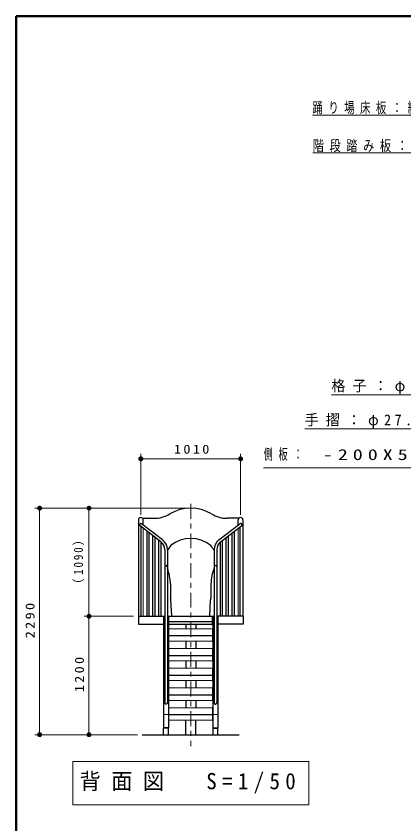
# Model space of a CAD drawing. Units: millimetres on the paper, scale 1:50. Extents: x -365 to 0, y 0 to 257.
# Drawn here: x -365 to -286.5, y 93.4 to 257 of the extents above; entities that cross this region are included whole.
import ezdxf

# ---------------------------------------------------------------- set-up
doc = ezdxf.new("R2010")
doc.units = ezdxf.units.MM
doc.linetypes.add('USER2', pattern=[6, 3, -1, 1, -1])
doc.layers.add('LY_1', color=7, linetype='Continuous', lineweight=13)
doc.layers.add('LY_2', color=7, linetype='Continuous', lineweight=13)
doc.styles.add('ＭＳ ゴシック', font='')
doc.styles.get('ＭＳ ゴシック').set_extended_font_data('MS Gothic')

# ---------------------------------------------------------------- blocks, each defined once
blk = doc.blocks.new('filled_dot')
at = {"color": 0, "linetype": 'Continuous', "lineweight": -2, "const_width": 1.25}
blk.add_lwpolyline([(-0.625, 0, 1), (0.625, 0, 1)], format="xyb", close=True, dxfattribs=at)

msp = doc.modelspace()

# ---------------------------------------------------------------- linework, layer by layer
at = {"layer": 'LY_1'}
for p, q in [((-304.993, 236.973), (-261.85, 236.973)), ((-304.931, 229.293), (-261.285, 229.293)), ((-301.17, 180.293), (-264.304, 180.293)), ((-306.564, 173.377), (-263.122, 173.377)), ((-339.751, 155.963), (-339.751, 168.336)), ((-339.751, 167.336), (-319.551, 167.336)), ((-319.551, 155.963), (-319.551, 168.336)), ((-314.888, 165.512), (-267.952, 165.512)), ((-330.651, 157.336), (-361.251, 157.336)), ((-360.251, 111.449), (-360.251, 157.336)), ((-330.651, 157.336), (-351.251, 157.336)), ((-350.251, 135.449), (-350.251, 157.336)), ((-339.268, 135.449), (-339.268, 153.237)), ((-320.034, 135.449), (-320.034, 153.237)), ((-341.251, 135.449), (-351.251, 135.449)), ((-341.251, 135.449), (-351.251, 135.449)), ((-350.251, 111.449), (-350.251, 135.449)), ((-334.091, 132.909), (-325.211, 132.909)), ((-334.091, 132.909), (-334.091, 130.277)), ((-325.211, 132.909), (-325.211, 130.277)), ((-334.151, 131.577), (-334.091, 131.577)), ((-325.151, 131.577), (-325.211, 131.577)), ((-325.211, 130.405), (-334.151, 130.405)), ((-334.151, 130.277), (-334.091, 130.277)), ((-325.151, 130.277), (-325.211, 130.277)), ((-334.091, 128.909), (-325.211, 128.909)), ((-334.091, 128.909), (-334.091, 126.277)), ((-325.211, 128.909), (-325.211, 126.277)), ((-334.151, 127.577), (-334.091, 127.577)), ((-325.211, 126.405), (-334.151, 126.405)), ((-334.151, 126.277), (-334.091, 126.277)), ((-325.151, 127.577), (-325.211, 127.577)), ((-325.151, 126.277), (-325.211, 126.277)), ((-334.091, 124.909), (-325.211, 124.909)), ((-334.091, 124.909), (-334.091, 122.277)), ((-325.211, 124.909), (-325.211, 122.277)), ((-334.151, 123.577), (-334.091, 123.577)), ((-325.151, 123.577), (-325.211, 123.577)), ((-325.211, 122.405), (-334.151, 122.405)), ((-334.151, 122.277), (-334.091, 122.277)), ((-325.151, 122.277), (-325.211, 122.277)), ((-334.151, 119.577), (-334.091, 119.577)), ((-334.091, 120.909), (-325.211, 120.909)), ((-334.091, 120.909), (-334.091, 118.277)), ((-325.211, 120.909), (-325.211, 118.277)), ((-325.151, 119.577), (-325.211, 119.577)), ((-325.211, 118.405), (-334.151, 118.405)), ((-334.151, 118.277), (-334.091, 118.277)), ((-325.151, 118.277), (-325.211, 118.277)), ((-334.091, 116.909), (-325.211, 116.909)), ((-334.091, 116.909), (-334.091, 114.277)), ((-325.211, 116.909), (-325.211, 114.277)), ((-335.151, 115.509), (-334.151, 115.509)), ((-334.151, 115.577), (-334.091, 115.577)), ((-325.151, 115.577), (-325.211, 115.577)), ((-325.151, 115.509), (-324.151, 115.509)), ((-325.211, 114.405), (-334.151, 114.405)), ((-334.151, 114.277), (-334.091, 114.277)), ((-325.151, 114.277), (-325.211, 114.277)), ((-340.451, 111.449), (-361.251, 111.449)), ((-340.451, 111.449), (-351.251, 111.449)), ((-353.551, 106.04), (-353.551, 97.24)), ((-305.751, 106.04), (-353.551, 106.04)), ((-305.751, 97.24), (-305.751, 106.04)), ((-353.551, 97.24), (-305.751, 97.24))]:
    msp.add_line(p, q, dxfattribs=at)
at = {"layer": 'LY_1', "linetype": 'USER2'}
msp.add_line((-329.651, 158.204), (-329.651, 109.113), dxfattribs=at)
at = {"layer": 'LY_1', "lineweight": 25}
for p, q in [((-340.237, 154.963), (-340.237, 135.449)), ((-335.367, 150.939), (-339.587, 154.166)), ((-339.393, 155.277), (-337.06, 155.277)), ((-339.265, 153.919), (-339.265, 154.963)), ((-323.935, 150.939), (-319.715, 154.166)), ((-319.909, 155.277), (-322.242, 155.277)), ((-320.037, 153.919), (-320.037, 154.963)), ((-319.065, 154.963), (-319.065, 135.449)), ((-335.697, 150.507), (-339.918, 153.733)), ((-339.696, 135.449), (-339.696, 153.564)), ((-338.496, 135.449), (-338.496, 152.646)), ((-338.062, 135.449), (-338.062, 152.314)), ((-323.605, 150.507), (-319.384, 153.733)), ((-321.241, 135.449), (-321.241, 152.314)), ((-320.807, 135.449), (-320.807, 152.646)), ((-319.607, 135.449), (-319.607, 153.564)), ((-337.296, 135.449), (-337.296, 151.729)), ((-336.862, 135.449), (-336.862, 151.397)), ((-336.096, 135.449), (-336.096, 150.811)), ((-323.207, 135.449), (-323.207, 150.811)), ((-322.441, 135.449), (-322.441, 151.397)), ((-322.007, 135.449), (-322.007, 151.729)), ((-335.662, 135.449), (-335.662, 150.48)), ((-334.923, 148.94), (-334.923, 118.001)), ((-334.379, 148.94), (-334.379, 118.001)), ((-324.923, 148.94), (-324.923, 118.001)), ((-324.379, 148.94), (-324.379, 118.001)), ((-323.641, 135.449), (-323.641, 150.48)), ((-333.75, 141.98), (-333.75, 139.103)), ((-325.552, 141.98), (-325.552, 139.103)), ((-333.491, 135.449), (-333.664, 138.757)), ((-325.811, 135.449), (-325.638, 138.757)), ((-340.251, 135.449), (-334.923, 135.449)), ((-340.251, 135.449), (-340.251, 133.849)), ((-335.151, 135.449), (-335.151, 112.759)), ((-334.379, 135.449), (-324.923, 135.449)), ((-334.151, 135.449), (-334.151, 112.759)), ((-334.091, 133.649), (-334.091, 135.449)), ((-334.091, 134.405), (-325.211, 134.405)), ((-325.211, 133.649), (-325.211, 135.449)), ((-325.151, 135.449), (-325.151, 112.759)), ((-319.051, 135.449), (-324.379, 135.449)), ((-324.151, 135.449), (-324.151, 112.759)), ((-319.051, 135.449), (-319.051, 133.849)), ((-340.251, 133.849), (-335.151, 133.849)), ((-334.151, 133.649), (-334.091, 133.649)), ((-334.091, 133.849), (-325.211, 133.849)), ((-330.667, 133.849), (-330.667, 132.909)), ((-328.635, 133.849), (-328.635, 132.909)), ((-325.151, 133.649), (-325.211, 133.649)), ((-319.051, 133.849), (-324.151, 133.849)), ((-325.211, 131.449), (-334.151, 131.449)), ((-330.667, 130.405), (-330.667, 128.909)), ((-328.635, 130.405), (-328.635, 128.909)), ((-325.211, 127.449), (-334.151, 127.449)), ((-330.667, 126.405), (-330.667, 124.909)), ((-328.635, 126.405), (-328.635, 124.909)), ((-325.211, 123.449), (-334.151, 123.449)), ((-330.667, 122.405), (-330.667, 120.909)), ((-328.635, 122.405), (-328.635, 120.909)), ((-325.211, 119.449), (-334.151, 119.449)), ((-330.667, 118.405), (-330.667, 116.909)), ((-328.635, 118.405), (-328.635, 116.909)), ((-325.211, 115.449), (-334.151, 115.449)), ((-330.667, 111.449), (-330.667, 114.405)), ((-328.635, 111.449), (-328.635, 114.405)), ((-339.451, 111.449), (-319.851, 111.449)), ((-334.151, 112.849), (-335.151, 112.849)), ((-334.151, 112.759), (-335.151, 112.759)), ((-335.137, 111.449), (-335.137, 112.759)), ((-334.165, 111.449), (-334.165, 112.759)), ((-325.151, 112.849), (-324.151, 112.849)), ((-325.151, 112.759), (-324.151, 112.759)), ((-325.137, 111.449), (-325.137, 112.759)), ((-324.165, 111.449), (-324.165, 112.759))]:
    msp.add_line(p, q, dxfattribs=at)
for points in [[(-334.379, 118.001), (-334.381, 117.952), (-334.388, 117.904), (-334.4, 117.857), (-334.415, 117.813), (-334.435, 117.772), (-334.459, 117.735), (-334.485, 117.702), (-334.515, 117.675), (-334.547, 117.653), (-334.581, 117.637), (-334.616, 117.628), (-334.651, 117.625), (-334.687, 117.628), (-334.721, 117.637), (-334.755, 117.653), (-334.787, 117.675), (-334.817, 117.702), (-334.843, 117.735), (-334.867, 117.772), (-334.887, 117.813), (-334.902, 117.857), (-334.914, 117.904), (-334.921, 117.952), (-334.923, 118.001)], [(-324.923, 118.001), (-324.921, 117.952), (-324.914, 117.904), (-324.902, 117.857), (-324.887, 117.813), (-324.867, 117.772), (-324.843, 117.735), (-324.817, 117.702), (-324.787, 117.675), (-324.755, 117.653), (-324.721, 117.637), (-324.687, 117.628), (-324.651, 117.625), (-324.616, 117.628), (-324.581, 117.637), (-324.547, 117.653), (-324.515, 117.675), (-324.485, 117.702), (-324.459, 117.735), (-324.435, 117.772), (-324.415, 117.813), (-324.4, 117.857), (-324.388, 117.904), (-324.381, 117.952), (-324.379, 118.001)]]:
    msp.add_lwpolyline(points, dxfattribs=at)
for centre, radius, start, end in [((-329.651, 149.139), 8.197, 58.9303, 121.0697), ((-339.751, 154.963), 0.486, 0, 180), ((-337.06, 161.435), 6.158, 270, 301.0697), ((-322.242, 161.435), 6.158, 238.9303, 270), ((-319.551, 154.963), 0.486, 0, 180), ((-339.753, 153.949), 0.272, 52.6028, 232.6028), ((-319.55, 153.949), 0.272, 307.3972, 127.3972), ((-336.895, 148.94), 2.516, 0, 52.6028), ((-329.651, 144.834), 6.362, 50.54221, 129.45779), ((-322.407, 148.94), 2.516, 127.3972, 180), ((-336.895, 148.94), 1.972, 0, 52.6028), ((-330.672, 146.972), 4.103, 137.44333, 154.61893), ((-328.63, 146.972), 4.103, 25.38107, 42.55667), ((-322.407, 148.94), 1.972, 127.3972, 180), ((-334.651, 145.449), 0.272, 0, 180), ((-324.651, 145.449), 0.272, 360, 180), ((-344.001, 141.628), 10.257, 1.96504, 20.27221), ((-315.302, 141.628), 10.257, 159.72779, 178.03495), ((-334.429, 138.752), 0.764, 0.33599, 27.33567), ((-324.873, 138.752), 0.764, 152.66433, 179.66401)]:
    msp.add_arc(centre, radius, start, end, dxfattribs=at)
at = {"layer": 'LY_2', "lineweight": 50}
for p, q in [((0, 257), (-365, 257)), ((-365, 257), (-365, 0))]:
    msp.add_line(p, q, dxfattribs=at)

# ---------------------------------------------------------------- block references
at = {"layer": 'LY_1', "xscale": 0.4, "yscale": 0.4}
msp.add_blockref('filled_dot', (-339.751, 167.336), dxfattribs=at)
for p, rotation in [((-319.551, 167.336), 180), ((-360.251, 157.336), 270), ((-350.251, 157.336), 270), ((-350.251, 135.449), 270), ((-350.251, 135.449), 90), ((-360.251, 111.449), 90), ((-350.251, 111.449), 90)]:
    msp.add_blockref('filled_dot', p, dxfattribs=dict(at, rotation=rotation))

# ---------------------------------------------------------------- texts
at = {"layer": 'LY_1', "style": 'ＭＳ ゴシック'}
for s, insert, char_height, attachment_point in [('\\T1.53;\\W0.7;踊り場床板：縞鋼板\u3000２.3ｔ', (-304.993, 237.123), 2.199, 7), ('\\T1.51;\\W0.75;階段踏み板：縞鋼板\u30002.3ｔ', (-304.931, 229.443), 2.199, 7), ('\\T1.5;\\W0.95;格子：φ21.7×2.8', (-301.17, 180.443), 2.199, 7), ('\\T1.5;\\W0.95;格子：φ21.7×2.8', (-301.17, 180.443), 2.199, 7), ('\\T1.5;\\W0.95;手摺：φ27.2×2.8', (-306.564, 173.527), 2.199, 7), ('\\T1.5;\\W0.95;手摺：φ27.2×2.8', (-306.564, 173.527), 2.199, 7), ('\\T1.33;\\W1.15;1010', (-329.228, 168.336), 1.833, 8), ('\\T1.64;\\W0.6;側板：', (-314.888, 168.162), 2.199, 4), ('\\T1.64;\\W0.6;側板：', (-314.888, 168.162), 2.199, 4), ('\\T1.5;\\W1.35;-200X50X4.5', (-302.888, 168.162), 2.199, 4), ('\\T1.5;\\W1.35;-200X50X4.5', (-302.888, 168.162), 2.199, 4), ('\\T1.5;\\W0.95;背面図\u3000S=1/50', (-352.151, 101.64), 3.299, 4)]:
    msp.add_mtext(s, dxfattribs=dict(at, insert=insert, char_height=char_height, attachment_point=attachment_point))
at = {"layer": 'LY_1', "char_height": 1.833, "attachment_point": 8, "rotation": 90, "style": 'ＭＳ ゴシック'}
for s, insert in [('\\T1.33;\\W0.9;（1090）', (-351.251, 146.803)), ('\\T1.33;\\W1.15;2290', (-361.251, 134.802)), ('\\T1.33;\\W1.15;1200', (-351.251, 123.871))]:
    msp.add_mtext(s, dxfattribs=dict(at, insert=insert))

doc.saveas('drawing.dxf')
